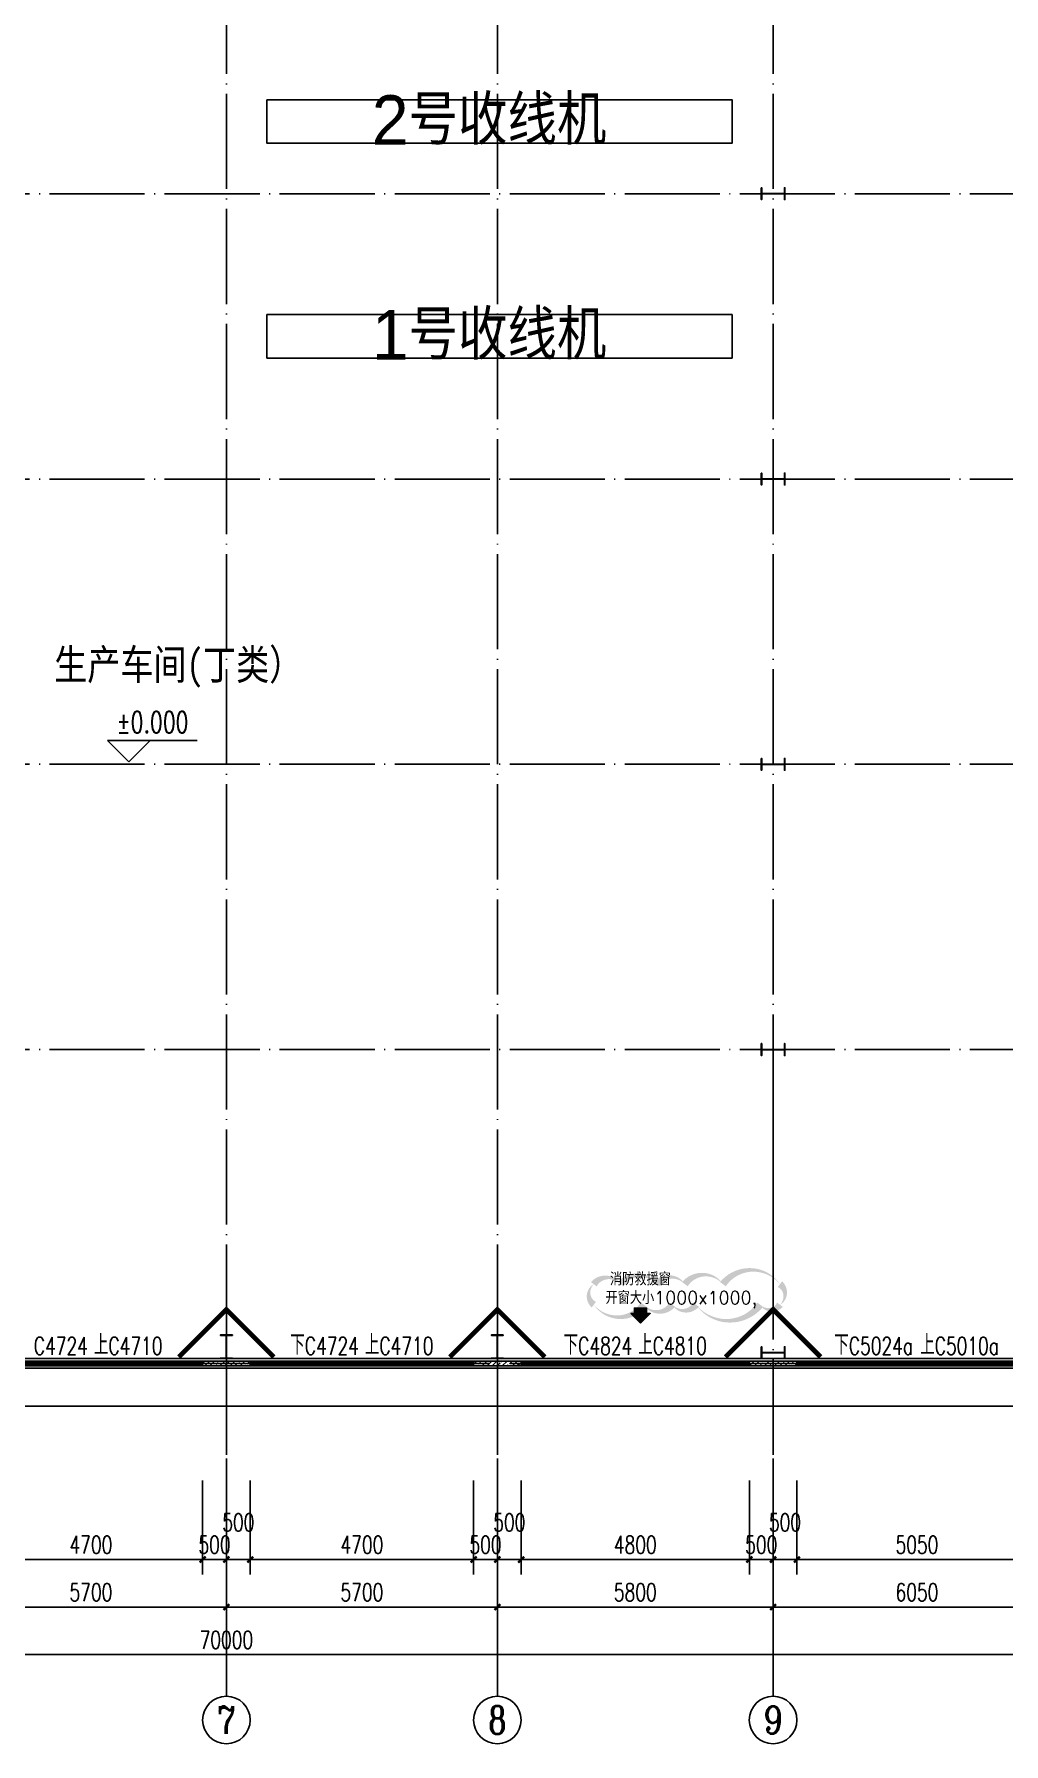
# Model space of a CAD drawing. Extents: x 7651907 to 8255021, y -2490714 to -1144618.
# Drawn here: x 7895428 to 7915824, y -1253868 to -1217913 of the extents above; entities that cross this region are included whole.
import ezdxf
from ezdxf.enums import TextEntityAlignment as Align

# ---------------------------------------------------------------- set-up
doc = ezdxf.new("R2010")
doc.units = 0
doc.header["$LTSCALE"] = 1000
doc.linetypes.add('DOTE', pattern=[2.42, 2, -0.2, 0.02, -0.2])
doc.layers.get('0').update_dxf_attribs({"linetype": 'CONTINUOUS'})
doc.layers.get('Defpoints').update_dxf_attribs({"linetype": 'CONTINUOUS'})
for name, color, linetype in [('001-墙体', 30, 'CONTINUOUS'), ('001-文字', 11, 'CONTINUOUS'), ('AXIS', 3, 'CONTINUOUS'), ('AXIS_TEXT', 7, 'CONTINUOUS'), ('DIM_ELEV', 3, 'CONTINUOUS'), ('DOTE', 8, 'DOTE'), ('M_Prof', 2, 'CONTINUOUS'), ('PUB_HATCH', 8, 'CONTINUOUS'), ('PUB_TEXT', 7, 'CONTINUOUS'), ('WINDOW', 4, 'CONTINUOUS'), ('WINDOW_TEXT', 7, 'CONTINUOUS')]:
    doc.layers.add(name, color=color, linetype=linetype)
doc.layers.add('DIM_MODI', color=6, linetype='CONTINUOUS', plot=False)
doc.styles.add('0总图替换X', font='ZSM.shx', dxfattribs={"bigfont": 'HZTXT.shx'})
doc.styles.add('_TCH_AXIS', font='COMPLEX', dxfattribs={"bigfont": 'GBCBIG'})
doc.styles.add('_TCH_DIM', font='SIMPLEX', dxfattribs={"bigfont": 'GBCBIG'})
doc.styles.add('_TCH_DIM_T3', font='SIMPLEX', dxfattribs={"width": 0.705882, "bigfont": 'GBCBIG'})
doc.styles.add('_TCH_WINDOW', font='SIMPLEX', dxfattribs={"height": 3.5, "bigfont": 'GBCBIG'})
doc.styles.add('COMPLEX', font='COMPLEX')
doc.styles.get("Standard").update_dxf_attribs({"font": 'txt.shx', "width": 0.7, "bigfont": 'TSSDCHN.shx'})
doc.styles.add('宋体', font='', dxfattribs={"width": 0.8})
doc.styles.get('宋体').set_extended_font_data('SimSun')
doc.dimstyles.new('_TCH_ARCH&&125', dxfattribs={"dimtxt": 371.875, "dimasz": 125, "dimexe": 312.5, "dimexo": 375, "dimgap": 125, "dimtad": 1, "dimdec": 0, "dimzin": 0, "dimdsep": 46, "dimtxsty": '_TCH_DIM_T3', "dimblk": 'ARCHTICK', "dimcen": 0.09, "dimclrt": 7, "dimazin": 2, "dimtfac": 1, "dimtdec": 0, "dimtix": 1, "dimtmove": 2, "dimatfit": 3, "dimfxl": 0, "dimtolj": 1, "dimtzin": 0, "dimarcsym": 0})
pattern_1 = [(45, (5175.98, -392172.73), (-106.0660596, 106.0660596), []), (45, (5228.14, -392226.58), (-106.0660596, 106.0660596), [59.21055, -33.8346])]

# ---------------------------------------------------------------- blocks, each defined once
blk = doc.blocks.new('sgdgsgsg')
at = {"layer": 'M_Prof'}
for points in [[(8034296, -957026), (8034296, -957276), (8034308, -957276), (8034308, -957154), (8034784, -957154), (8034784, -957276), (8034796, -957276), (8034796, -957026), (8034784, -957026), (8034784, -957148), (8034308, -957148), (8034308, -957026)], [(8034296, -963026), (8034296, -963276), (8034308, -963276), (8034308, -963154), (8034784, -963154), (8034784, -963276), (8034796, -963276), (8034796, -963026), (8034784, -963026), (8034784, -963148), (8034308, -963148), (8034308, -963026)], [(8034296, -969026), (8034296, -969276), (8034308, -969276), (8034308, -969154), (8034784, -969154), (8034784, -969276), (8034796, -969276), (8034796, -969026), (8034784, -969026), (8034784, -969148), (8034308, -969148), (8034308, -969026)], [(8034296, -975026), (8034296, -975276), (8034308, -975276), (8034308, -975154), (8034784, -975154), (8034784, -975276), (8034796, -975276), (8034796, -975026), (8034784, -975026), (8034784, -975148), (8034308, -975148), (8034308, -975026)], [(8023171, -981151), (8022921, -981151), (8022921, -981163), (8023043, -981163), (8023043, -981639), (8022921, -981639), (8022921, -981651), (8023171, -981651), (8023171, -981639), (8023049, -981639), (8023049, -981163), (8023171, -981163)], [(8028871, -981151), (8028621, -981151), (8028621, -981163), (8028743, -981163), (8028743, -981639), (8028621, -981639), (8028621, -981651), (8028871, -981651), (8028871, -981639), (8028749, -981639), (8028749, -981163), (8028871, -981163)], [(8034296, -981401), (8034296, -981651), (8034308, -981651), (8034308, -981529), (8034784, -981529), (8034784, -981651), (8034796, -981651), (8034796, -981401), (8034784, -981401), (8034784, -981523), (8034308, -981523), (8034308, -981401)]]:
    blk.add_lwpolyline(points, close=True, dxfattribs=at)
blk = doc.blocks.new('5181895')
h = blk.add_hatch(color=13)
h.dxf.hatch_style = 1
h.paths.add_polyline_path([(-1101987, -147875), (-1102144, -148033), (-1102087, -148033), (-1102087, -148123), (-1101887, -148123), (-1101887, -148033), (-1101829, -148033)])
at = {"color": 13}
blk.add_lwpolyline([(-1101987, -147875), (-1102144, -148033), (-1102087, -148033), (-1102087, -148123), (-1101887, -148123), (-1101887, -148033), (-1101829, -148033), (-1101987, -147875)], close=True, dxfattribs=at)
blk = doc.blocks.new('_ArchTick')
at = {"color": 0, "linetype": 'ByBlock', "const_width": 0.4}
blk.add_lwpolyline([(-0.5, -0.5), (0.5, 0.5)], dxfattribs=at)
blk = doc.blocks.new('*D808')
at = {"layer": 'AXIS', "color": 0, "lineweight": -2}
for p, q in [((7894271, -1248329), (7894271, -1250306)), ((7898971, -1248329), (7898971, -1250306)), ((7894271, -1249993), (7898971, -1249993))]:
    blk.add_line(p, q, dxfattribs=at)
at = {"layer": 'Defpoints', "color": 0}
for p in [(7894271, -1247954), (7898971, -1247954), (7898971, -1249993)]:
    blk.add_point(p, dxfattribs=at)
at = {"layer": 'AXIS', "color": 0, "lineweight": -2, "xscale": 125, "yscale": 125, "zscale": 125, "rotation": 180}
blk.add_blockref('_ArchTick', (7894271, -1249993), dxfattribs=at)
at = {"layer": 'AXIS', "color": 0, "lineweight": -2, "xscale": 125, "yscale": 125, "zscale": 125}
blk.add_blockref('_ArchTick', (7898971, -1249993), dxfattribs=at)
at = {"layer": 'AXIS', "color": 7, "insert": (7896621, -1249682), "char_height": 371.9, "attachment_point": 5, "style": '_TCH_DIM_T3'}
blk.add_mtext('\\A1;4700', dxfattribs=at)
blk = doc.blocks.new('*D809')
at = {"layer": 'AXIS', "color": 0, "lineweight": -2}
for p, q in [((7898971, -1248329), (7898971, -1250306)), ((7899471, -1248329), (7899471, -1250306)), ((7898971, -1249993), (7898846, -1249993)), ((7898971, -1249993), (7899471, -1249993)), ((7899471, -1249993), (7899596, -1249993))]:
    blk.add_line(p, q, dxfattribs=at)
at = {"layer": 'Defpoints', "color": 0}
for p in [(7898971, -1247954), (7899471, -1247954), (7899471, -1249993)]:
    blk.add_point(p, dxfattribs=at)
at = {"layer": 'AXIS', "color": 0, "lineweight": -2, "xscale": 125, "yscale": 125, "zscale": 125}
blk.add_blockref('_ArchTick', (7898971, -1249993), dxfattribs=at)
at = {"layer": 'AXIS', "color": 0, "lineweight": -2, "xscale": 125, "yscale": 125, "zscale": 125, "rotation": 180}
blk.add_blockref('_ArchTick', (7899471, -1249993), dxfattribs=at)
at = {"layer": 'AXIS', "color": 7, "insert": (7899221, -1249682), "char_height": 371.9, "attachment_point": 5, "style": '_TCH_DIM_T3'}
blk.add_mtext('\\A1;500', dxfattribs=at)
blk = doc.blocks.new('*D810')
at = {"layer": 'AXIS', "color": 0, "lineweight": -2}
for p, q in [((7899471, -1248329), (7899471, -1250306)), ((7899971, -1248329), (7899971, -1250306)), ((7899471, -1249993), (7899971, -1249993))]:
    blk.add_line(p, q, dxfattribs=at)
at = {"layer": 'Defpoints', "color": 0}
for p in [(7899471, -1247954), (7899971, -1247954), (7899971, -1249993)]:
    blk.add_point(p, dxfattribs=at)
at = {"layer": 'AXIS', "color": 0, "lineweight": -2, "xscale": 125, "yscale": 125, "zscale": 125, "rotation": 180}
blk.add_blockref('_ArchTick', (7899471, -1249993), dxfattribs=at)
at = {"layer": 'AXIS', "color": 0, "lineweight": -2, "xscale": 125, "yscale": 125, "zscale": 125}
blk.add_blockref('_ArchTick', (7899971, -1249993), dxfattribs=at)
at = {"layer": 'AXIS', "color": 7, "insert": (7899721, -1249212), "char_height": 371.9, "attachment_point": 5, "style": '_TCH_DIM_T3'}
blk.add_mtext('\\A1;500', dxfattribs=at)
blk = doc.blocks.new('*D811')
at = {"layer": 'AXIS', "color": 0, "lineweight": -2}
for p, q in [((7899971, -1248329), (7899971, -1250306)), ((7904671, -1248329), (7904671, -1250306)), ((7899971, -1249993), (7904671, -1249993))]:
    blk.add_line(p, q, dxfattribs=at)
at = {"layer": 'Defpoints', "color": 0}
for p in [(7899971, -1247954), (7904671, -1247954), (7904671, -1249993)]:
    blk.add_point(p, dxfattribs=at)
at = {"layer": 'AXIS', "color": 0, "lineweight": -2, "xscale": 125, "yscale": 125, "zscale": 125, "rotation": 180}
blk.add_blockref('_ArchTick', (7899971, -1249993), dxfattribs=at)
at = {"layer": 'AXIS', "color": 0, "lineweight": -2, "xscale": 125, "yscale": 125, "zscale": 125}
blk.add_blockref('_ArchTick', (7904671, -1249993), dxfattribs=at)
at = {"layer": 'AXIS', "color": 7, "insert": (7902321, -1249682), "char_height": 371.9, "attachment_point": 5, "style": '_TCH_DIM_T3'}
blk.add_mtext('\\A1;4700', dxfattribs=at)
blk = doc.blocks.new('*D812')
at = {"layer": 'AXIS', "color": 0, "lineweight": -2}
for p, q in [((7904671, -1248329), (7904671, -1250306)), ((7905171, -1248329), (7905171, -1250306)), ((7904671, -1249993), (7904546, -1249993)), ((7904671, -1249993), (7905171, -1249993)), ((7905171, -1249993), (7905296, -1249993))]:
    blk.add_line(p, q, dxfattribs=at)
at = {"layer": 'Defpoints', "color": 0}
for p in [(7904671, -1247954), (7905171, -1247954), (7905171, -1249993)]:
    blk.add_point(p, dxfattribs=at)
at = {"layer": 'AXIS', "color": 0, "lineweight": -2, "xscale": 125, "yscale": 125, "zscale": 125}
blk.add_blockref('_ArchTick', (7904671, -1249993), dxfattribs=at)
at = {"layer": 'AXIS', "color": 0, "lineweight": -2, "xscale": 125, "yscale": 125, "zscale": 125, "rotation": 180}
blk.add_blockref('_ArchTick', (7905171, -1249993), dxfattribs=at)
at = {"layer": 'AXIS', "color": 7, "insert": (7904921, -1249682), "char_height": 371.9, "attachment_point": 5, "style": '_TCH_DIM_T3'}
blk.add_mtext('\\A1;500', dxfattribs=at)
blk = doc.blocks.new('*D813')
at = {"layer": 'AXIS', "color": 0, "lineweight": -2}
for p, q in [((7905171, -1248329), (7905171, -1250306)), ((7905671, -1248329), (7905671, -1250306)), ((7905171, -1249993), (7905671, -1249993))]:
    blk.add_line(p, q, dxfattribs=at)
at = {"layer": 'Defpoints', "color": 0}
for p in [(7905171, -1247954), (7905671, -1247954), (7905671, -1249993)]:
    blk.add_point(p, dxfattribs=at)
at = {"layer": 'AXIS', "color": 0, "lineweight": -2, "xscale": 125, "yscale": 125, "zscale": 125, "rotation": 180}
blk.add_blockref('_ArchTick', (7905171, -1249993), dxfattribs=at)
at = {"layer": 'AXIS', "color": 0, "lineweight": -2, "xscale": 125, "yscale": 125, "zscale": 125}
blk.add_blockref('_ArchTick', (7905671, -1249993), dxfattribs=at)
at = {"layer": 'AXIS', "color": 7, "insert": (7905421, -1249212), "char_height": 371.9, "attachment_point": 5, "style": '_TCH_DIM_T3'}
blk.add_mtext('\\A1;500', dxfattribs=at)
blk = doc.blocks.new('*D814')
at = {"layer": 'AXIS', "color": 0, "lineweight": -2}
for p, q in [((7905671, -1248329), (7905671, -1250306)), ((7910471, -1248329), (7910471, -1250306)), ((7905671, -1249993), (7910471, -1249993))]:
    blk.add_line(p, q, dxfattribs=at)
at = {"layer": 'Defpoints', "color": 0}
for p in [(7905671, -1247954), (7910471, -1247954), (7910471, -1249993)]:
    blk.add_point(p, dxfattribs=at)
at = {"layer": 'AXIS', "color": 0, "lineweight": -2, "xscale": 125, "yscale": 125, "zscale": 125, "rotation": 180}
blk.add_blockref('_ArchTick', (7905671, -1249993), dxfattribs=at)
at = {"layer": 'AXIS', "color": 0, "lineweight": -2, "xscale": 125, "yscale": 125, "zscale": 125}
blk.add_blockref('_ArchTick', (7910471, -1249993), dxfattribs=at)
at = {"layer": 'AXIS', "color": 7, "insert": (7908071, -1249682), "char_height": 371.9, "attachment_point": 5, "style": '_TCH_DIM_T3'}
blk.add_mtext('\\A1;4800', dxfattribs=at)
blk = doc.blocks.new('*D815')
at = {"layer": 'AXIS', "color": 0, "lineweight": -2}
for p, q in [((7910471, -1248329), (7910471, -1250306)), ((7910971, -1248329), (7910971, -1250306)), ((7910471, -1249993), (7910346, -1249993)), ((7910471, -1249993), (7910971, -1249993)), ((7910971, -1249993), (7911096, -1249993))]:
    blk.add_line(p, q, dxfattribs=at)
at = {"layer": 'Defpoints', "color": 0}
for p in [(7910471, -1247954), (7910971, -1247954), (7910971, -1249993)]:
    blk.add_point(p, dxfattribs=at)
at = {"layer": 'AXIS', "color": 0, "lineweight": -2, "xscale": 125, "yscale": 125, "zscale": 125}
blk.add_blockref('_ArchTick', (7910471, -1249993), dxfattribs=at)
at = {"layer": 'AXIS', "color": 0, "lineweight": -2, "xscale": 125, "yscale": 125, "zscale": 125, "rotation": 180}
blk.add_blockref('_ArchTick', (7910971, -1249993), dxfattribs=at)
at = {"layer": 'AXIS', "color": 7, "insert": (7910721, -1249682), "char_height": 371.9, "attachment_point": 5, "style": '_TCH_DIM_T3'}
blk.add_mtext('\\A1;500', dxfattribs=at)
blk = doc.blocks.new('*D816')
at = {"layer": 'AXIS', "color": 0, "lineweight": -2}
for p, q in [((7910971, -1248329), (7910971, -1250306)), ((7911471, -1248329), (7911471, -1250306)), ((7910971, -1249993), (7911471, -1249993))]:
    blk.add_line(p, q, dxfattribs=at)
at = {"layer": 'Defpoints', "color": 0}
for p in [(7910971, -1247954), (7911471, -1247954), (7911471, -1249993)]:
    blk.add_point(p, dxfattribs=at)
at = {"layer": 'AXIS', "color": 0, "lineweight": -2, "xscale": 125, "yscale": 125, "zscale": 125, "rotation": 180}
blk.add_blockref('_ArchTick', (7910971, -1249993), dxfattribs=at)
at = {"layer": 'AXIS', "color": 0, "lineweight": -2, "xscale": 125, "yscale": 125, "zscale": 125}
blk.add_blockref('_ArchTick', (7911471, -1249993), dxfattribs=at)
at = {"layer": 'AXIS', "color": 7, "insert": (7911221, -1249212), "char_height": 371.9, "attachment_point": 5, "style": '_TCH_DIM_T3'}
blk.add_mtext('\\A1;500', dxfattribs=at)
blk = doc.blocks.new('*D817')
at = {"layer": 'AXIS', "color": 0, "lineweight": -2}
for p, q in [((7911471, -1248329), (7911471, -1250306)), ((7916521, -1248329), (7916521, -1250306)), ((7911471, -1249993), (7916521, -1249993))]:
    blk.add_line(p, q, dxfattribs=at)
at = {"layer": 'Defpoints', "color": 0}
for p in [(7911471, -1247954), (7916521, -1247954), (7916521, -1249993)]:
    blk.add_point(p, dxfattribs=at)
at = {"layer": 'AXIS', "color": 0, "lineweight": -2, "xscale": 125, "yscale": 125, "zscale": 125, "rotation": 180}
blk.add_blockref('_ArchTick', (7911471, -1249993), dxfattribs=at)
at = {"layer": 'AXIS', "color": 0, "lineweight": -2, "xscale": 125, "yscale": 125, "zscale": 125}
blk.add_blockref('_ArchTick', (7916521, -1249993), dxfattribs=at)
at = {"layer": 'AXIS', "color": 7, "insert": (7913996, -1249682), "char_height": 371.9, "attachment_point": 5, "style": '_TCH_DIM_T3'}
blk.add_mtext('\\A1;5050', dxfattribs=at)
blk = doc.blocks.new('*D863')
at = {"layer": 'AXIS', "color": 0, "lineweight": -2}
for p, q in [((7893771, -1248243), (7893771, -1251306)), ((7899471, -1248243), (7899471, -1251306)), ((7893771, -1250993), (7899471, -1250993))]:
    blk.add_line(p, q, dxfattribs=at)
at = {"layer": 'Defpoints', "color": 0}
for p in [(7893771, -1247868), (7899471, -1247868), (7899471, -1250993)]:
    blk.add_point(p, dxfattribs=at)
at = {"layer": 'AXIS', "color": 0, "lineweight": -2, "xscale": 125, "yscale": 125, "zscale": 125, "rotation": 180}
blk.add_blockref('_ArchTick', (7893771, -1250993), dxfattribs=at)
at = {"layer": 'AXIS', "color": 0, "lineweight": -2, "xscale": 125, "yscale": 125, "zscale": 125}
blk.add_blockref('_ArchTick', (7899471, -1250993), dxfattribs=at)
at = {"layer": 'AXIS', "color": 7, "insert": (7896621, -1250682), "char_height": 371.9, "attachment_point": 5, "style": '_TCH_DIM_T3'}
blk.add_mtext('\\A1;5700', dxfattribs=at)
blk = doc.blocks.new('*D864')
at = {"layer": 'AXIS', "color": 0, "lineweight": -2}
for p, q in [((7899471, -1248243), (7899471, -1251306)), ((7905171, -1248243), (7905171, -1251306)), ((7899471, -1250993), (7905171, -1250993))]:
    blk.add_line(p, q, dxfattribs=at)
at = {"layer": 'Defpoints', "color": 0}
for p in [(7899471, -1247868), (7905171, -1247868), (7905171, -1250993)]:
    blk.add_point(p, dxfattribs=at)
at = {"layer": 'AXIS', "color": 0, "lineweight": -2, "xscale": 125, "yscale": 125, "zscale": 125, "rotation": 180}
blk.add_blockref('_ArchTick', (7899471, -1250993), dxfattribs=at)
at = {"layer": 'AXIS', "color": 0, "lineweight": -2, "xscale": 125, "yscale": 125, "zscale": 125}
blk.add_blockref('_ArchTick', (7905171, -1250993), dxfattribs=at)
at = {"layer": 'AXIS', "color": 7, "insert": (7902321, -1250682), "char_height": 371.9, "attachment_point": 5, "style": '_TCH_DIM_T3'}
blk.add_mtext('\\A1;5700', dxfattribs=at)
blk = doc.blocks.new('*D865')
at = {"layer": 'AXIS', "color": 0, "lineweight": -2}
for p, q in [((7905171, -1248243), (7905171, -1251306)), ((7910971, -1248243), (7910971, -1251306)), ((7905171, -1250993), (7910971, -1250993))]:
    blk.add_line(p, q, dxfattribs=at)
at = {"layer": 'Defpoints', "color": 0}
for p in [(7905171, -1247868), (7910971, -1247868), (7910971, -1250993)]:
    blk.add_point(p, dxfattribs=at)
at = {"layer": 'AXIS', "color": 0, "lineweight": -2, "xscale": 125, "yscale": 125, "zscale": 125, "rotation": 180}
blk.add_blockref('_ArchTick', (7905171, -1250993), dxfattribs=at)
at = {"layer": 'AXIS', "color": 0, "lineweight": -2, "xscale": 125, "yscale": 125, "zscale": 125}
blk.add_blockref('_ArchTick', (7910971, -1250993), dxfattribs=at)
at = {"layer": 'AXIS', "color": 7, "insert": (7908071, -1250682), "char_height": 371.9, "attachment_point": 5, "style": '_TCH_DIM_T3'}
blk.add_mtext('\\A1;5800', dxfattribs=at)
blk = doc.blocks.new('*D866')
at = {"layer": 'AXIS', "color": 0, "lineweight": -2}
for p, q in [((7910971, -1248243), (7910971, -1251306)), ((7917021, -1248243), (7917021, -1251306)), ((7910971, -1250993), (7917021, -1250993))]:
    blk.add_line(p, q, dxfattribs=at)
at = {"layer": 'Defpoints', "color": 0}
for p in [(7910971, -1247868), (7917021, -1247868), (7917021, -1250993)]:
    blk.add_point(p, dxfattribs=at)
at = {"layer": 'AXIS', "color": 0, "lineweight": -2, "xscale": 125, "yscale": 125, "zscale": 125, "rotation": 180}
blk.add_blockref('_ArchTick', (7910971, -1250993), dxfattribs=at)
at = {"layer": 'AXIS', "color": 0, "lineweight": -2, "xscale": 125, "yscale": 125, "zscale": 125}
blk.add_blockref('_ArchTick', (7917021, -1250993), dxfattribs=at)
at = {"layer": 'AXIS', "color": 7, "insert": (7913996, -1250682), "char_height": 371.9, "attachment_point": 5, "style": '_TCH_DIM_T3'}
blk.add_mtext('\\A1;6050', dxfattribs=at)
blk = doc.blocks.new('*D870')
at = {"layer": 'AXIS', "color": 0, "lineweight": -2}
for p, q in [((7864471, -1248243), (7864471, -1252306)), ((7934471, -1248243), (7934471, -1252306)), ((7864471, -1251993), (7934471, -1251993))]:
    blk.add_line(p, q, dxfattribs=at)
at = {"layer": 'Defpoints', "color": 0}
for p in [(7864471, -1247868), (7934471, -1247868), (7934471, -1251993)]:
    blk.add_point(p, dxfattribs=at)
at = {"layer": 'AXIS', "color": 0, "lineweight": -2, "xscale": 125, "yscale": 125, "zscale": 125, "rotation": 180}
blk.add_blockref('_ArchTick', (7864471, -1251993), dxfattribs=at)
at = {"layer": 'AXIS', "color": 0, "lineweight": -2, "xscale": 125, "yscale": 125, "zscale": 125}
blk.add_blockref('_ArchTick', (7934471, -1251993), dxfattribs=at)
at = {"layer": 'AXIS', "color": 7, "insert": (7899471, -1251682), "char_height": 371.9, "attachment_point": 5, "style": '_TCH_DIM_T3'}
blk.add_mtext('\\A1;70000', dxfattribs=at)
blk = doc.blocks.new('_AXISO')
blk.add_circle((0, 0), 0.5)
at = {"layer": 'AXIS_TEXT', "style": 'COMPLEX', "width": 1.041667}
blk.add_attdef('A', text='', height=0.56, dxfattribs=at).set_placement((-0.25, -0.28), (0.25, -0.28), align=Align.FIT)
blk = doc.blocks.new('$TCHSYS$WIN2D')
for p, q in [((-0.5, 0.5), (0.5, 0.5)), ((-0.5, 0.5), (-0.5, -0.5)), ((0.5, 0.5), (0.5, -0.5)), ((0.5, 0.1667), (-0.5, 0.1667)), ((0.5, -0.1667), (-0.5, -0.1667)), ((-0.5, -0.5), (0.5, -0.5))]:
    blk.add_line(p, q)

msp = doc.modelspace()

# ---------------------------------------------------------------- hatches: boundary and pattern name
at = {"layer": 'PUB_HATCH'}
h = msp.add_hatch(dxfattribs=at)
h.set_pattern_fill('天然石材', color=256, scale=30, style=0)
h.set_pattern_definition(pattern_1)
h.paths.add_polyline_path([(7899970.7, -1245818.2), (7898970.7, -1245818.2), (7898970.7, -1245918.2), (7899970.7, -1245918.2)])
h = msp.add_hatch(dxfattribs=at)
h.set_pattern_fill('天然石材', color=256, scale=30, style=0)
h.set_pattern_definition(pattern_1)
h.paths.add_polyline_path([(7905670.7, -1245818.2), (7904670.7, -1245818.2), (7904670.7, -1245918.2), (7905670.7, -1245918.2)])
h = msp.add_hatch(dxfattribs=at)
h.set_pattern_fill('天然石材', color=256, scale=30, style=0)
h.set_pattern_definition(pattern_1)
h.paths.add_polyline_path([(7911470.7, -1245818.2), (7910470.7, -1245818.2), (7910470.7, -1245918.2), (7911470.7, -1245918.2)])

# ---------------------------------------------------------------- linework, layer by layer
at = {"color": 2}
msp.add_line((7910970.7, -1240268.2), (7910970.7, -1244732.9), dxfattribs=at)
at = {"ltscale": 100}
for points in [[(7900321.7, -1219292.7), (7910109.5, -1219292.7), (7910109.5, -1220207.2), (7900321.7, -1220207.2)], [(7900321.7, -1223811), (7910109.5, -1223811), (7910109.5, -1224725.5), (7900321.7, -1224725.5)]]:
    msp.add_lwpolyline(points, close=True, dxfattribs=at)
at = {"color": 5, "const_width": 100}
for points in [[(7898470.7, -1245732.9), (7899470.7, -1244732.9), (7900470.7, -1245732.9)], [(7904170.7, -1245732.9), (7905170.7, -1244732.9), (7906170.7, -1245732.9)], [(7909970.7, -1245732.9), (7910970.7, -1244732.9), (7911970.7, -1245732.9)]]:
    msp.add_lwpolyline(points, dxfattribs=at)
at = {"layer": '001-墙体', "color": 54}
for p, q in [((7899970.7, -1245818.2), (7898970.7, -1245818.2)), ((7898970.7, -1245818.2), (7898970.7, -1245918.2)), ((7899970.7, -1245918.2), (7899970.7, -1245818.2)), ((7905670.7, -1245818.2), (7904670.7, -1245818.2)), ((7904670.7, -1245818.2), (7904670.7, -1245918.2)), ((7905670.7, -1245918.2), (7905670.7, -1245818.2)), ((7911470.7, -1245818.2), (7910470.7, -1245818.2)), ((7910470.7, -1245818.2), (7910470.7, -1245918.2)), ((7911470.7, -1245918.2), (7911470.7, -1245818.2)), ((7898970.7, -1245918.2), (7899970.7, -1245918.2)), ((7904670.7, -1245918.2), (7905670.7, -1245918.2)), ((7910470.7, -1245918.2), (7911470.7, -1245918.2))]:
    msp.add_line(p, q, dxfattribs=at)
at = {"layer": '001-墙体'}
msp.add_lwpolyline([(7864370.7, -1160568.2), (7934570.7, -1160568.2), (7934570.7, -1245968.2), (7864370.7, -1245968.2)], close=True, dxfattribs=at)
msp.add_lwpolyline([(7917320.7, -1245768.2), (7881620.7, -1245768.2)], dxfattribs=at)
at = {"layer": '001-墙体', "color": 251}
msp.add_lwpolyline([(7916920.7, -1246768.2), (7882020.7, -1246768.2)], dxfattribs=at)
at = {"layer": 'AXIS'}
for p, q in [((7899470.7, -1247868.2), (7899470.7, -1252868.2)), ((7905170.7, -1247868.2), (7905170.7, -1252868.2)), ((7910970.7, -1247868.2), (7910970.7, -1252868.2))]:
    msp.add_line(p, q, dxfattribs=at)
at = {"layer": 'DIM_ELEV'}
for p, q in [((7897420.3, -1233214.7), (7896970.3, -1232764.7)), ((7896970.3, -1232764.7), (7898855.5, -1232764.7)), ((7897420.3, -1233214.7), (7897870.3, -1232764.7))]:
    msp.add_line(p, q, dxfattribs=at)
at = {"layer": 'DIM_MODI'}
msp.add_lwpolyline([(7907199.3, -1244201.9, 0, 150, 0.5), (7907199.3, -1244633.6, 0, 150, 0.5), (7908249.3, -1244633.6, 0, 150, 0.5), (7908849.3, -1244633.6, 0, 150, 0.5), (7909349.3, -1244633.6, 0, 150, 0.5), (7910699.3, -1244633.6, 0, 150, 0.5), (7911115.4, -1244633.6, 0, 150, 0.5), (7911115.4, -1244201.9, 0, 150, 0.5), (7909915.4, -1244201.9, 0, 150, 0.5), (7909115.4, -1244201.9, 0, 150, 0.5), (7908515.4, -1244201.9, 0, 150, 0.5), (7907765.4, -1244201.9, 0, 150, 0.5)], format="xyseb", close=True, dxfattribs=at)
at = {"layer": 'DOTE'}
for p, q in [((7899470.7, -1158668.2), (7899470.7, -1247868.2)), ((7905170.7, -1158668.2), (7905170.7, -1247868.2)), ((7910970.7, -1158668.2), (7910970.7, -1247868.2)), ((7936470.7, -1221268.2), (7862470.7, -1221268.2)), ((7936470.7, -1227268.2), (7862470.7, -1227268.2)), ((7936470.7, -1233268.2), (7862470.7, -1233268.2)), ((7936470.7, -1239268.2), (7862470.7, -1239268.2)), ((7936470.7, -1245868.2), (7862470.7, -1245868.2))]:
    msp.add_line(p, q, dxfattribs=at)

# ---------------------------------------------------------------- block references
msp.add_blockref('sgdgsgsg', (-123575.1, -264117.2))
at = {"xscale": -1.279999999998836, "yscale": 1.279999999998836, "zscale": 1.279999999998836, "rotation": 180}
msp.add_blockref('5181895', (9318725.9, -1434303.6), dxfattribs=at)
at = {"layer": 'AXIS'}
ref = msp.add_blockref('_AXISO', (7899470.7, -1253368.2), dxfattribs=dict(at, xscale=1000, yscale=1000, zscale=1000))
ref.add_attrib('A', '7', dxfattribs={"layer": 'AXIS_TEXT', "ltscale": 100, "height": 582.4, "style": '_TCH_AXIS'}).set_placement((7899276.6, -1253659.4), (7899664.9, -1253659.4), align=Align.FIT)
ref = msp.add_blockref('_AXISO', (7905170.7, -1253368.2), dxfattribs=dict(at, xscale=1000, yscale=1000, zscale=1000))
ref.add_attrib('A', '8', dxfattribs={"layer": 'AXIS_TEXT', "ltscale": 100, "height": 582.4, "style": '_TCH_AXIS'}).set_placement((7904976.6, -1253659.4), (7905364.9, -1253659.4), align=Align.FIT)
ref = msp.add_blockref('_AXISO', (7910970.7, -1253368.2), dxfattribs=dict(at, xscale=1000, yscale=1000, zscale=1000))
ref.add_attrib('A', '9', dxfattribs={"layer": 'AXIS_TEXT', "ltscale": 100, "height": 582.4, "style": '_TCH_AXIS'}).set_placement((7910776.6, -1253659.4), (7911164.9, -1253659.4), align=Align.FIT)
at = {"layer": 'WINDOW', "yscale": 100, "rotation": 180}
for p, xscale, zscale in [((7896620.7, -1245868.2), -4700, -4700), ((7902320.7, -1245868.2), -4700, -4700), ((7908070.7, -1245868.2), -4800, -4800), ((7913995.7, -1245868.2), -5050, -5050)]:
    msp.add_blockref('$TCHSYS$WIN2D', p, dxfattribs=dict(at, xscale=xscale, zscale=zscale))

# ---------------------------------------------------------------- texts
at = {"color": 7, "style": '0总图替换X'}
for s, p in [('2号收线机', (7902529.5, -1220236.6)), ('1号收线机', (7902529.5, -1224754.9))]:
    msp.add_text(s, height=1040.17, dxfattribs=at).set_placement(p)
at = {"layer": '001-文字', "style": '宋体', "width": 0.8}
msp.add_text('生产车间(丁类）', height=637.97, dxfattribs=at).set_placement((7895847.4, -1231489.2))
at = {"layer": 'PUB_TEXT', "style": '_TCH_DIM', "width": 0.705882}
msp.add_text('%%P0.000', height=446.25, dxfattribs=at).set_placement((7897160.5, -1232607.2))
at = {"layer": 'PUB_TEXT', "color": 1}
for s, height, p in [('消防救援窗', 270.07, (7907538.9, -1244228)), ('开窗大小1000x1000,', 270.071, (7907443.5, -1244620.9))]:
    msp.add_text(s, height=height, dxfattribs=at).set_placement(p)
at = {"layer": 'WINDOW_TEXT', "style": '_TCH_WINDOW', "width": 0.705882}
for s, p in [('C4724', (7895420.7, -1245687.1)), ('C4710', (7896990.4, -1245687.1)), ('C4724', (7901120.7, -1245687.1)), ('C4710', (7902690.4, -1245687.1)), ('C4824', (7906870.7, -1245687.1)), ('C4810', (7908440.4, -1245687.1)), ('C5024a', (7912564.5, -1245687.1)), ('C5010a', (7914371.6, -1245687.1))]:
    msp.add_text(s, height=371.88, dxfattribs=at).set_placement(p)
at = {"layer": 'WINDOW_TEXT', "style": '_TCH_WINDOW'}
for s, p in [('上', (7896683.2, -1245687.1)), ('下', (7900813.5, -1245687.1)), ('上', (7902383.2, -1245687.1)), ('下', (7906563.5, -1245687.1)), ('上', (7908133.2, -1245687.1)), ('下', (7912257.3, -1245687.1)), ('上', (7914064.5, -1245687.1))]:
    msp.add_text(s, height=422, dxfattribs=at).set_placement(p)

# ---------------------------------------------------------------- dimensions: what is measured, and where the dimension line sits
at = {"layer": 'AXIS'}
for p1, p2, distance, picture, middle in [((7864470.7, -1247868.2), (7934470.7, -1247868.2), -4125, '*D870', (7899470.7, -1251682.3)), ((7893770.7, -1247868.2), (7899470.7, -1247868.2), -3125, '*D863', (7896620.7, -1250682.3)), ((7894270.7, -1247954), (7898970.7, -1247954), -2039.2, '*D808', (7896620.7, -1249682.3)), ((7898970.7, -1247954), (7899470.7, -1247954), -2039.2, '*D809', (7899220.7, -1249682.3)), ((7899470.7, -1247868.2), (7905170.7, -1247868.2), -3125, '*D864', (7902320.7, -1250682.3)), ((7899970.7, -1247954), (7904670.7, -1247954), -2039.2, '*D811', (7902320.7, -1249682.3)), ((7904670.7, -1247954), (7905170.7, -1247954), -2039.2, '*D812', (7904920.7, -1249682.3)), ((7905170.7, -1247868.2), (7910970.7, -1247868.2), -3125, '*D865', (7908070.7, -1250682.3)), ((7905670.7, -1247954), (7910470.7, -1247954), -2039.2, '*D814', (7908070.7, -1249682.3)), ((7910470.7, -1247954), (7910970.7, -1247954), -2039.2, '*D815', (7910720.7, -1249682.3)), ((7910970.7, -1247868.2), (7917020.7, -1247868.2), -3125, '*D866', (7913995.7, -1250682.3)), ((7911470.7, -1247954), (7916520.7, -1247954), -2039.2, '*D817', (7913995.7, -1249682.3))]:
    dim = msp.add_aligned_dim(p1=p1, p2=p2, distance=distance, dimstyle='_TCH_ARCH&&125', dxfattribs=at)
    dim.commit()
    dim.dimension.update_dxf_attribs({"geometry": picture, "text_midpoint": middle})
for base, p1, p2, picture, middle in [((7899970.7, -1249993.2), (7899470.7, -1247954), (7899970.7, -1247954), '*D810', (7899720.7, -1249212)), ((7905670.7, -1249993.2), (7905170.7, -1247954), (7905670.7, -1247954), '*D813', (7905420.7, -1249212)), ((7911470.7, -1249993.2), (7910970.7, -1247954), (7911470.7, -1247954), '*D816', (7911220.7, -1249212))]:
    dim = msp.add_linear_dim(base=base, p1=p1, p2=p2, angle=0, dimstyle='_TCH_ARCH&&125', dxfattribs=at)
    dim.commit()
    dim.dimension.update_dxf_attribs({"geometry": picture, "text_midpoint": middle, "dimtype": 161})

doc.saveas('drawing.dxf')
